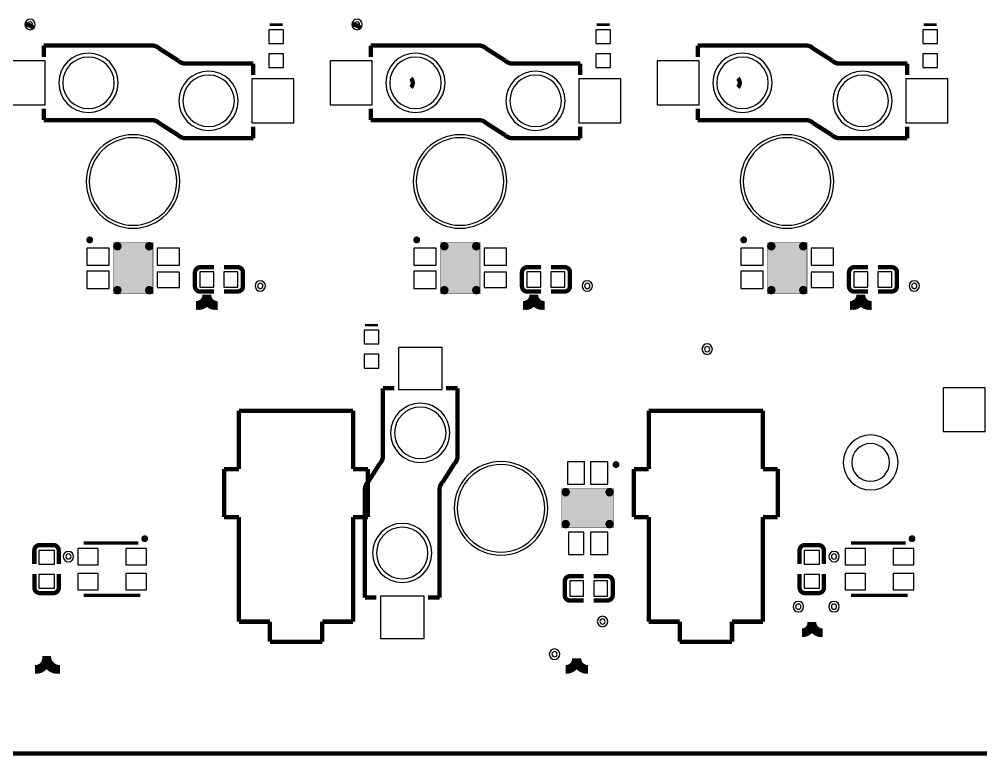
# Model space of a CAD drawing. Header units: millimetres. Extents: x 3 to 280, y -102 to -19.
# Drawn here: x 116 to 172, y -101.9 to -59 of the extents above; entities that cross this region are included whole.
import ezdxf

# ---------------------------------------------------------------- set-up
doc = ezdxf.new("R2010")
doc.units = ezdxf.units.MM
for name, color, linetype, true_color in [('Board Outline Layer', 7, 'Continuous', 0xff00ff), ('Bottom Layer', 7, 'Continuous', 0x0000ff), ('Bottom Silkscreen Layer', 7, 'Continuous', 0x66cc33), ('Hole Layer', 7, 'Continuous', 0x222222), ('Multi-Layer', 7, 'Continuous', 0xc0c0c0), ('Top Layer', 7, 'Continuous', 0xff0000)]:
    doc.layers.add(name, color=color, linetype=linetype, true_color=true_color)

msp = doc.modelspace()

# ---------------------------------------------------------------- hatches: boundary and pattern name
at = {"layer": 'Multi-Layer'}
for points in [[(121.472, -72.235, 1), (121.972, -72.235, 1)], [(123.802, -75.015), (121.502, -75.015), (121.502, -72.015), (123.802, -72.015)], [(123.332, -72.235, 1), (123.832, -72.235, 1)], [(140.522, -72.235, 1), (141.022, -72.235, 1)], [(142.852, -75.015), (140.552, -75.015), (140.552, -72.015), (142.852, -72.015)], [(142.382, -72.235, 1), (142.882, -72.235, 1)], [(159.572, -72.235, 1), (160.072, -72.235, 1)], [(161.902, -75.015), (159.602, -75.015), (159.602, -72.015), (161.902, -72.015)], [(161.432, -72.235, 1), (161.932, -72.235, 1)], [(121.472, -74.795, 1), (121.972, -74.795, 1)], [(123.332, -74.795, 1), (123.832, -74.795, 1)], [(140.522, -74.795, 1), (141.022, -74.795, 1)], [(142.382, -74.795, 1), (142.882, -74.795, 1)], [(159.572, -74.795, 1), (160.072, -74.795, 1)], [(161.432, -74.795, 1), (161.932, -74.795, 1)], [(147.591, -86.571, 1), (148.091, -86.571, 1)], [(147.621, -88.651), (147.621, -86.351), (150.621, -86.351), (150.621, -88.651)], [(150.151, -86.571, 1), (150.651, -86.571, 1)], [(147.591, -88.431, 1), (148.091, -88.431, 1)], [(150.151, -88.431, 1), (150.651, -88.431, 1)]]:
    msp.add_hatch(color=256, dxfattribs=at).paths.add_polyline_path(points)

# ---------------------------------------------------------------- linework, layer by layer
at = {"layer": 'Board Outline Layer', "const_width": 0.254}
for points in [[(135.458, -81.823), (128.804, -81.823)], [(128.804, -81.823), (128.804, -85.226)], [(135.458, -81.823), (135.458, -82.636)], [(135.458, -85.226), (135.458, -81.823)], [(159.334, -81.823), (152.68, -81.823)], [(152.68, -81.823), (152.68, -85.226)], [(159.334, -85.226), (159.334, -81.823)], [(128.804, -85.226), (127.94, -85.226)], [(127.94, -85.226), (127.94, -88.02)], [(136.322, -85.226), (135.458, -85.226)], [(136.322, -88.02), (136.322, -85.226)], [(152.68, -85.226), (151.816, -85.226)], [(151.816, -85.226), (151.816, -88.02)], [(160.198, -85.226), (159.334, -85.226)], [(160.198, -88.02), (160.198, -85.226)], [(127.94, -88.02), (128.804, -88.02)], [(128.804, -88.02), (128.804, -94.116)], [(135.458, -94.116), (135.458, -88.02)], [(135.458, -88.02), (136.322, -88.02)], [(151.816, -88.02), (152.68, -88.02)], [(152.68, -88.02), (152.68, -94.116)], [(159.334, -94.116), (159.334, -88.02)], [(159.334, -88.02), (160.198, -88.02)], [(128.804, -93.329), (128.804, -94.116)], [(135.458, -94.116), (135.458, -93.329)], [(135.458, -94.116), (135.458, -93.329)], [(152.68, -93.329), (152.68, -94.116)], [(159.334, -94.116), (159.334, -93.329)], [(159.334, -94.116), (159.334, -93.329)], [(128.804, -94.116), (130.607, -94.116)], [(128.804, -94.116), (130.607, -94.116)], [(130.607, -94.116), (130.607, -95.285)], [(130.607, -94.116), (130.607, -95.285)], [(133.655, -95.285), (133.655, -94.116)], [(133.655, -94.116), (135.458, -94.116)], [(133.655, -95.285), (133.655, -94.116)], [(133.655, -94.116), (135.458, -94.116)], [(152.68, -94.116), (154.483, -94.116)], [(152.68, -94.116), (154.483, -94.116)], [(154.483, -94.116), (154.483, -95.285)], [(154.483, -94.116), (154.483, -95.285)], [(157.531, -95.285), (157.531, -94.116)], [(157.531, -94.116), (159.334, -94.116)], [(157.531, -95.285), (157.531, -94.116)], [(157.531, -94.116), (159.334, -94.116)], [(130.607, -95.285), (133.655, -95.285)], [(130.607, -95.285), (133.655, -95.285)], [(154.483, -95.285), (157.531, -95.285)], [(154.483, -95.285), (157.531, -95.285)], [(277.29, -101.805), (6.575, -101.805)]]:
    msp.add_lwpolyline(points, dxfattribs=at)
at = {"layer": 'Bottom Layer'}
for points in [[(131.406, -59.623), (130.542, -59.623), (130.542, -60.423), (131.406, -60.423)], [(150.456, -59.623), (149.592, -59.623), (149.592, -60.423), (150.456, -60.423)], [(169.506, -59.623), (168.642, -59.623), (168.642, -60.423), (169.506, -60.423)], [(131.406, -61.023), (130.542, -61.023), (130.542, -61.823), (131.406, -61.823)], [(150.456, -61.023), (149.592, -61.023), (149.592, -61.823), (150.456, -61.823)], [(169.506, -61.023), (168.642, -61.023), (168.642, -61.823), (169.506, -61.823)], [(115.064, -61.437), (115.064, -63.987), (117.514, -63.987), (117.514, -61.437)], [(134.114, -61.437), (134.114, -63.987), (136.564, -63.987), (136.564, -61.437)], [(153.164, -61.437), (153.164, -63.987), (155.614, -63.987), (155.614, -61.437)], [(132.014, -65.037), (132.014, -62.487), (129.564, -62.487), (129.564, -65.037)], [(151.064, -65.037), (151.064, -62.487), (148.614, -62.487), (148.614, -65.037)], [(170.114, -65.037), (170.114, -62.487), (167.664, -62.487), (167.664, -65.037)], [(121.252, -73.34), (121.252, -72.34), (119.952, -72.34), (119.952, -73.34)], [(125.352, -73.34), (125.352, -72.34), (124.052, -72.34), (124.052, -73.34)], [(140.302, -73.34), (140.302, -72.34), (139.002, -72.34), (139.002, -73.34)], [(144.402, -73.34), (144.402, -72.34), (143.102, -72.34), (143.102, -73.34)], [(159.352, -73.34), (159.352, -72.34), (158.052, -72.34), (158.052, -73.34)], [(163.452, -73.34), (163.452, -72.34), (162.152, -72.34), (162.152, -73.34)], [(121.252, -74.691), (121.252, -73.691), (119.952, -73.691), (119.952, -74.691)], [(125.352, -74.641), (125.352, -73.741), (124.052, -73.741), (124.052, -74.641)], [(127.335, -74.618), (127.335, -73.718), (126.535, -73.718), (126.535, -74.618)], [(128.735, -74.618), (128.735, -73.718), (127.935, -73.718), (127.935, -74.618)], [(140.302, -74.691), (140.302, -73.691), (139.002, -73.691), (139.002, -74.691)], [(144.402, -74.641), (144.402, -73.741), (143.102, -73.741), (143.102, -74.641)], [(146.385, -74.618), (146.385, -73.718), (145.585, -73.718), (145.585, -74.618)], [(147.785, -74.618), (147.785, -73.718), (146.985, -73.718), (146.985, -74.618)], [(159.352, -74.691), (159.352, -73.691), (158.052, -73.691), (158.052, -74.691)], [(163.452, -74.641), (163.452, -73.741), (162.152, -73.741), (162.152, -74.641)], [(165.435, -74.618), (165.435, -73.718), (164.635, -73.718), (164.635, -74.618)], [(166.835, -74.618), (166.835, -73.718), (166.035, -73.718), (166.035, -74.618)], [(136.957, -77.132), (136.093, -77.132), (136.093, -77.932), (136.957, -77.932)], [(140.645, -78.138), (138.095, -78.138), (138.095, -80.588), (140.645, -80.588)], [(136.957, -78.532), (136.093, -78.532), (136.093, -79.332), (136.957, -79.332)], [(169.832, -80.487), (169.832, -83.037), (172.282, -83.037), (172.282, -80.487)], [(147.946, -86.101), (148.946, -86.101), (148.946, -84.801), (147.946, -84.801)], [(149.296, -86.101), (150.296, -86.101), (150.296, -84.801), (149.296, -84.801)], [(147.996, -90.201), (148.896, -90.201), (148.896, -88.901), (147.996, -88.901)], [(149.296, -90.201), (150.296, -90.201), (150.296, -88.901), (149.296, -88.901)], [(118.052, -89.959), (117.152, -89.959), (117.152, -90.759), (118.052, -90.759)], [(120.612, -90.809), (120.612, -89.859), (119.412, -89.859), (119.412, -90.809)], [(123.412, -90.809), (123.412, -89.859), (122.212, -89.859), (122.212, -90.809)], [(162.629, -89.959), (161.729, -89.959), (161.729, -90.759), (162.629, -90.759)], [(165.316, -90.809), (165.316, -89.859), (164.116, -89.859), (164.116, -90.809)], [(168.116, -90.809), (168.116, -89.859), (166.916, -89.859), (166.916, -90.809)], [(118.052, -91.359), (117.152, -91.359), (117.152, -92.159), (118.052, -92.159)], [(120.612, -92.259), (120.612, -91.309), (119.412, -91.309), (119.412, -92.259)], [(123.412, -92.259), (123.412, -91.309), (122.212, -91.309), (122.212, -92.259)], [(148.874, -92.627), (148.874, -91.727), (148.074, -91.727), (148.074, -92.627)], [(150.275, -92.627), (150.275, -91.727), (149.475, -91.727), (149.475, -92.627)], [(162.629, -91.359), (161.729, -91.359), (161.729, -92.159), (162.629, -92.159)], [(165.316, -92.259), (165.316, -91.309), (164.116, -91.309), (164.116, -92.259)], [(168.116, -92.259), (168.116, -91.309), (166.916, -91.309), (166.916, -92.259)], [(137.045, -95.088), (139.595, -95.088), (139.595, -92.638), (137.045, -92.638)]]:
    msp.add_lwpolyline(points, close=True, dxfattribs=at)
for points in [[(118.314, -62.712, 1), (121.764, -62.712, 1)], [(125.314, -63.762, 1), (128.764, -63.762, 1)], [(164.008, -84.836, 1), (167.208, -84.836, 1)]]:
    msp.add_lwpolyline(points, format="xyb", close=True, dxfattribs=at)
for points in [[(137.364, -62.712, 1), (140.814, -62.712), (140.814, -62.712, 1), (137.364, -62.712)], [(156.414, -62.712, 1), (159.864, -62.712), (159.864, -62.712, 1), (156.414, -62.712)], [(144.364, -63.762, 1), (147.814, -63.762), (147.814, -63.762, 1), (144.364, -63.762)], [(163.414, -63.762, 1), (166.864, -63.762), (166.864, -63.762, 1), (163.414, -63.762)], [(119.914, -68.463, 1), (125.364, -68.463), (125.364, -68.463, 1), (119.914, -68.463)], [(138.964, -68.463, 1), (144.414, -68.463), (144.414, -68.463, 1), (138.964, -68.463)], [(158.014, -68.463, 1), (163.464, -68.463), (163.464, -68.463, 1), (158.014, -68.463)], [(137.645, -83.113, 1), (141.095, -83.113), (141.095, -83.113, 1), (137.645, -83.113)], [(141.344, -87.513, 1), (146.794, -87.513), (146.794, -87.513, 1), (141.344, -87.513)], [(136.595, -90.113, 1), (140.045, -90.113), (140.045, -90.113, 1), (136.595, -90.113)]]:
    msp.add_lwpolyline(points, format="xyb", dxfattribs=at)
at = {"layer": 'Bottom Layer', "const_width": 0.508}
for points in [[(126.299, -75.692, 0.414214), (126.934, -75.057)], [(126.935, -75.227, -0.414214), (126.47, -75.692)], [(126.934, -75.057, 0.414214), (127.569, -75.692)], [(126.935, -75.207, 0.414214), (127.42, -75.692)], [(145.349, -75.692, 0.414214), (145.984, -75.057)], [(145.985, -75.227, -0.414214), (145.52, -75.692)], [(145.984, -75.057, 0.414214), (146.619, -75.692)], [(145.985, -75.207, 0.414214), (146.47, -75.692)], [(164.399, -75.692, 0.414214), (165.034, -75.057)], [(165.035, -75.227, -0.414214), (164.571, -75.692)], [(165.034, -75.057, 0.414214), (165.669, -75.692)], [(165.035, -75.207, 0.414214), (165.52, -75.692)], [(161.599, -94.765, 0.414214), (162.179, -94.185)], [(161.615, -94.765, 0.414214), (162.179, -94.201)], [(162.179, -94.13, 0.414214), (162.814, -94.765)], [(162.179, -94.185, 0.414214), (162.76, -94.765)], [(117.602, -96.233, -0.414214), (116.934, -96.901)], [(116.967, -96.901, 0.414214), (117.602, -96.266)], [(117.602, -96.119, 0.414214), (118.385, -96.901)], [(117.602, -96.266, 0.414214), (118.237, -96.901)], [(147.838, -96.901, 0.414214), (148.473, -96.266)], [(148.489, -96.265, -0.414214), (147.853, -96.901)], [(148.473, -96.266, 0.414214), (149.108, -96.901)], [(148.489, -96.252, 0.414214), (149.138, -96.901)]]:
    msp.add_lwpolyline(points, format="xyb", dxfattribs=at)
at = {"layer": 'Bottom Silkscreen Layer'}
for points, const_width in [([(130.593, -59.326), (131.355, -59.326)], 0.152), ([(149.643, -59.326), (150.405, -59.326)], 0.152), ([(168.693, -59.326), (169.455, -59.326)], 0.152), ([(117.439, -60.537), (117.439, -61.206)], 0.254), ([(117.439, -60.537), (123.739, -60.537)], 0.254), ([(136.489, -60.537), (136.489, -61.206)], 0.254), ([(136.489, -60.537), (142.789, -60.537)], 0.254), ([(155.539, -60.537), (155.539, -61.206)], 0.254), ([(155.539, -60.537), (161.839, -60.537)], 0.254), ([(124.161, -60.711), (125.265, -61.412)], 0.254), ([(143.211, -60.711), (144.315, -61.412)], 0.254), ([(162.261, -60.711), (163.366, -61.412)], 0.254), ([(129.639, -61.587), (125.687, -61.587)], 0.254), ([(129.639, -61.587), (129.639, -62.256)], 0.254), ([(148.689, -61.587), (144.737, -61.587)], 0.254), ([(148.689, -61.587), (148.689, -62.256)], 0.254), ([(167.739, -61.587), (163.787, -61.587)], 0.254), ([(167.739, -61.587), (167.739, -62.256)], 0.254), ([(117.439, -64.218), (117.439, -64.887)], 0.254), ([(136.489, -64.218), (136.489, -64.887)], 0.254), ([(155.539, -64.218), (155.539, -64.887)], 0.254), ([(117.439, -64.887), (123.739, -64.887)], 0.254), ([(124.161, -65.061), (125.265, -65.762)], 0.254), ([(136.489, -64.887), (142.789, -64.887)], 0.254), ([(143.211, -65.061), (144.315, -65.762)], 0.254), ([(155.539, -64.887), (161.839, -64.887)], 0.254), ([(162.261, -65.061), (163.366, -65.762)], 0.254), ([(129.639, -65.268), (129.639, -65.937)], 0.254), ([(148.689, -65.268), (148.689, -65.937)], 0.254), ([(167.739, -65.268), (167.739, -65.937)], 0.254), ([(129.639, -65.937), (125.687, -65.937)], 0.254), ([(148.689, -65.937), (144.737, -65.937)], 0.254), ([(167.739, -65.937), (163.787, -65.937)], 0.254), ([(127.355, -73.459), (126.555, -73.459)], 0.254), ([(127.931, -73.453), (128.731, -73.453)], 0.254), ([(146.405, -73.459), (145.605, -73.459)], 0.254), ([(146.981, -73.453), (147.781, -73.453)], 0.254), ([(165.455, -73.459), (164.655, -73.459)], 0.254), ([(166.031, -73.453), (166.831, -73.453)], 0.254), ([(126.245, -73.768), (126.245, -74.568)], 0.254), ([(129.041, -73.763), (129.041, -74.563)], 0.254), ([(145.295, -73.768), (145.295, -74.568)], 0.254), ([(148.091, -73.763), (148.091, -74.563)], 0.254), ([(164.345, -73.768), (164.345, -74.568)], 0.254), ([(167.141, -73.763), (167.141, -74.563)], 0.254), ([(127.355, -74.878), (126.555, -74.878)], 0.254), ([(127.931, -74.872), (128.731, -74.872)], 0.254), ([(146.405, -74.878), (145.605, -74.878)], 0.254), ([(146.981, -74.872), (147.781, -74.872)], 0.254), ([(165.455, -74.878), (164.655, -74.878)], 0.254), ([(166.031, -74.872), (166.831, -74.872)], 0.254), ([(136.144, -76.835), (136.906, -76.835)], 0.152), ([(137.195, -80.513), (137.864, -80.513)], 0.254), ([(137.195, -80.513), (137.195, -84.465)], 0.254), ([(140.876, -80.513), (141.545, -80.513)], 0.254), ([(141.545, -80.513), (141.545, -84.465)], 0.254), ([(136.32, -85.992), (137.02, -84.887)], 0.254), ([(140.67, -85.992), (141.37, -84.887)], 0.254), ([(136.145, -92.713), (136.145, -86.413)], 0.254), ([(140.495, -92.713), (140.495, -86.413)], 0.254), ([(117.197, -89.654), (117.997, -89.654)], 0.254), ([(119.761, -89.535), (122.936, -89.535)], 0.2), ([(161.774, -89.654), (162.574, -89.654)], 0.254), ([(164.465, -89.535), (167.64, -89.535)], 0.2), ([(116.887, -90.764), (116.887, -89.964)], 0.254), ([(118.306, -90.764), (118.306, -89.964)], 0.254), ([(161.464, -90.764), (161.464, -89.964)], 0.254), ([(162.883, -90.764), (162.883, -89.964)], 0.254), ([(116.893, -91.339), (116.893, -92.139)], 0.254), ([(118.312, -91.339), (118.312, -92.139)], 0.254), ([(161.47, -91.339), (161.47, -92.139)], 0.254), ([(162.889, -91.339), (162.889, -92.139)], 0.254), ([(147.784, -91.777), (147.784, -92.577)], 0.254), ([(148.894, -91.467), (148.094, -91.467)], 0.254), ([(149.47, -91.461), (150.27, -91.461)], 0.254), ([(150.58, -91.771), (150.58, -92.571)], 0.254), ([(117.202, -92.449), (118.002, -92.449)], 0.254), ([(161.78, -92.449), (162.58, -92.449)], 0.254), ([(123.063, -92.583), (119.761, -92.583)], 0.2), ([(136.145, -92.713), (136.814, -92.713)], 0.254), ([(139.826, -92.713), (140.495, -92.713)], 0.254), ([(148.894, -92.887), (148.094, -92.887)], 0.254), ([(149.47, -92.881), (150.27, -92.881)], 0.254), ([(167.767, -92.583), (164.465, -92.583)], 0.2)]:
    msp.add_lwpolyline(points, dxfattribs=dict(at, const_width=const_width))
at = {"layer": 'Bottom Silkscreen Layer', "const_width": 0.254}
for points in [[(123.739, -60.537, -0.198912), (124.161, -60.711)], [(142.789, -60.537, -0.198912), (143.211, -60.711)], [(161.839, -60.537, -0.198912), (162.261, -60.711)], [(125.687, -61.587, -0.198912), (125.265, -61.412)], [(144.737, -61.587, -0.198912), (144.316, -61.412)], [(163.787, -61.587, -0.198912), (163.366, -61.412)], [(123.739, -64.887, -0.198912), (124.161, -65.061)], [(142.789, -64.887, -0.198912), (143.211, -65.061)], [(161.839, -64.887, -0.198912), (162.261, -65.061)], [(125.687, -65.937, -0.198912), (125.265, -65.762)], [(144.737, -65.937, -0.198912), (144.316, -65.762)], [(163.787, -65.937, -0.198912), (163.366, -65.762)], [(126.555, -73.459, 0.414239), (126.245, -73.768)], [(129.041, -73.763, 0.414214), (128.731, -73.453)], [(145.605, -73.459, 0.414239), (145.295, -73.768)], [(148.091, -73.763, 0.414214), (147.781, -73.453)], [(164.655, -73.459, 0.414239), (164.345, -73.768)], [(167.141, -73.763, 0.414214), (166.831, -73.453)], [(126.245, -74.568, 0.414214), (126.555, -74.878)], [(128.731, -74.872, 0.414239), (129.041, -74.563)], [(145.295, -74.568, 0.414214), (145.605, -74.878)], [(147.781, -74.872, 0.414239), (148.091, -74.563)], [(164.345, -74.568, 0.414214), (164.655, -74.878)], [(166.831, -74.872, 0.414239), (167.141, -74.563)], [(137.195, -84.465, -0.198912), (137.02, -84.887)], [(141.545, -84.465, -0.198912), (141.37, -84.887)], [(136.145, -86.413, -0.198912), (136.32, -85.992)], [(140.495, -86.413, -0.198912), (140.67, -85.992)], [(117.197, -89.654, 0.414214), (116.887, -89.964)], [(118.306, -89.964, 0.414239), (117.997, -89.654)], [(161.774, -89.654, 0.414214), (161.464, -89.964)], [(162.884, -89.964, 0.414239), (162.574, -89.654)], [(148.094, -91.467, 0.414239), (147.784, -91.777)], [(150.58, -91.771, 0.414214), (150.27, -91.461)], [(116.893, -92.139, 0.414239), (117.202, -92.449)], [(118.002, -92.449, 0.414214), (118.312, -92.139)], [(161.47, -92.139, 0.414239), (161.78, -92.449)], [(162.58, -92.449, 0.414214), (162.889, -92.139)], [(147.784, -92.577, 0.414214), (148.094, -92.887)], [(150.27, -92.881, 0.414239), (150.58, -92.571)]]:
    msp.add_lwpolyline(points, format="xyb", dxfattribs=at)
at = {"layer": 'Bottom Silkscreen Layer', "const_width": 0.2}
for points in [[(120.012, -71.864, 1), (120.212, -71.864, 1)], [(139.062, -71.864, 1), (139.262, -71.864, 1)], [(158.112, -71.864, 1), (158.312, -71.864, 1)], [(150.672, -84.961, 1), (150.872, -84.961, 1)], [(123.217, -89.281, 1), (123.417, -89.281, 1)], [(167.921, -89.281, 1), (168.121, -89.281, 1)]]:
    msp.add_lwpolyline(points, format="xyb", close=True, dxfattribs=at)
at = {"layer": 'Hole Layer'}
for points in [[(116.484, -59.309, 1), (116.789, -59.309, 1)], [(135.534, -59.309, 1), (135.839, -59.309, 1)], [(118.539, -62.712, 1), (121.539, -62.712, 1)], [(125.539, -63.762, 1), (128.539, -63.762, 1)], [(120.089, -68.463, 1), (125.189, -68.463, 1)], [(139.139, -68.463, 1), (144.239, -68.463, 1)], [(158.189, -68.463, 1), (163.289, -68.463, 1)], [(129.896, -74.549, 1), (130.201, -74.549, 1)], [(148.946, -74.549, 1), (149.251, -74.549, 1)], [(167.996, -74.549, 1), (168.301, -74.549, 1)], [(155.931, -78.232, 1), (156.236, -78.232, 1)], [(141.519, -87.513, 1), (146.619, -87.513, 1)], [(118.72, -90.323, 1), (119.025, -90.323, 1)], [(163.322, -90.323, 1), (163.627, -90.323, 1)], [(161.242, -93.241, 1), (161.547, -93.241, 1)], [(163.319, -93.241, 1), (163.623, -93.241, 1)], [(149.835, -94.107, 1), (150.14, -94.107, 1)], [(147.041, -96.012, 1), (147.346, -96.012, 1)]]:
    msp.add_lwpolyline(points, format="xyb", close=True, dxfattribs=at)
for points in [[(137.589, -62.712, 1), (140.589, -62.712), (140.589, -62.712, 1), (137.589, -62.712)], [(156.639, -62.712, 1), (159.639, -62.712), (159.639, -62.712, 1), (156.639, -62.712)], [(144.589, -63.762, 1), (147.589, -63.762), (147.589, -63.762, 1), (144.589, -63.762)], [(163.639, -63.762, 1), (166.639, -63.762), (166.639, -63.762, 1), (163.639, -63.762)], [(137.87, -83.113, 1), (140.87, -83.113), (140.87, -83.113, 1), (137.87, -83.113)], [(164.508, -84.836, 1), (166.708, -84.836), (166.708, -84.836, 1), (164.508, -84.836)], [(136.82, -90.113, 1), (139.82, -90.113), (139.82, -90.113, 1), (136.82, -90.113)]]:
    msp.add_lwpolyline(points, format="xyb", dxfattribs=at)
at = {"layer": 'Multi-Layer'}
for points in [[(116.332, -59.309, 1), (116.941, -59.309), (116.941, -59.309, 1), (116.332, -59.309)], [(137.364, -62.712, 1), (140.814, -62.712), (140.814, -62.712, 1), (137.364, -62.712)], [(137.364, -62.712, 1), (140.814, -62.712), (140.814, -62.712, 1), (137.364, -62.712)], [(137.364, -62.712, 1), (140.814, -62.712), (140.814, -62.712, 1), (137.364, -62.712)], [(156.414, -62.712, 1), (159.864, -62.712), (159.864, -62.712, 1), (156.414, -62.712)], [(156.414, -62.712, 1), (159.864, -62.712), (159.864, -62.712, 1), (156.414, -62.712)], [(156.414, -62.712, 1), (159.864, -62.712), (159.864, -62.712, 1), (156.414, -62.712)], [(144.364, -63.762, 1), (147.814, -63.762), (147.814, -63.762, 1), (144.364, -63.762)], [(144.364, -63.762, 1), (147.814, -63.762), (147.814, -63.762, 1), (144.364, -63.762)], [(144.364, -63.762, 1), (147.814, -63.762), (147.814, -63.762, 1), (144.364, -63.762)], [(163.414, -63.762, 1), (166.864, -63.762), (166.864, -63.762, 1), (163.414, -63.762)], [(163.414, -63.762, 1), (166.864, -63.762), (166.864, -63.762, 1), (163.414, -63.762)], [(163.414, -63.762, 1), (166.864, -63.762), (166.864, -63.762, 1), (163.414, -63.762)], [(119.914, -68.463, 1), (125.364, -68.463), (125.364, -68.463, 1), (119.914, -68.463)], [(119.914, -68.463, 1), (125.364, -68.463), (125.364, -68.463, 1), (119.914, -68.463)], [(119.914, -68.463, 1), (125.364, -68.463), (125.364, -68.463, 1), (119.914, -68.463)], [(138.964, -68.463, 1), (144.414, -68.463), (144.414, -68.463, 1), (138.964, -68.463)], [(138.964, -68.463, 1), (144.414, -68.463), (144.414, -68.463, 1), (138.964, -68.463)], [(138.964, -68.463, 1), (144.414, -68.463), (144.414, -68.463, 1), (138.964, -68.463)], [(158.014, -68.463, 1), (163.464, -68.463), (163.464, -68.463, 1), (158.014, -68.463)], [(158.014, -68.463, 1), (163.464, -68.463), (163.464, -68.463, 1), (158.014, -68.463)], [(158.014, -68.463, 1), (163.464, -68.463), (163.464, -68.463, 1), (158.014, -68.463)], [(137.645, -83.113, 1), (141.095, -83.113), (141.095, -83.113, 1), (137.645, -83.113)], [(137.645, -83.113, 1), (141.095, -83.113), (141.095, -83.113, 1), (137.645, -83.113)], [(137.645, -83.113, 1), (141.095, -83.113), (141.095, -83.113, 1), (137.645, -83.113)], [(141.344, -87.513, 1), (146.794, -87.513), (146.794, -87.513, 1), (141.344, -87.513)], [(141.344, -87.513, 1), (146.794, -87.513), (146.794, -87.513, 1), (141.344, -87.513)], [(141.344, -87.513, 1), (146.794, -87.513), (146.794, -87.513, 1), (141.344, -87.513)], [(136.595, -90.113, 1), (140.045, -90.113), (140.045, -90.113, 1), (136.595, -90.113)], [(136.595, -90.113, 1), (140.045, -90.113), (140.045, -90.113, 1), (136.595, -90.113)], [(136.595, -90.113, 1), (140.045, -90.113), (140.045, -90.113, 1), (136.595, -90.113)], [(118.567, -90.323, 1), (119.177, -90.323), (119.177, -90.323, 1), (118.567, -90.323)]]:
    msp.add_lwpolyline(points, format="xyb", dxfattribs=at)
for points in [[(135.382, -59.309, 1), (135.991, -59.309, 1)], [(118.314, -62.712, 1), (121.764, -62.712, 1)], [(118.314, -62.712, 1), (121.764, -62.712, 1)], [(118.314, -62.712, 1), (121.764, -62.712, 1)], [(125.314, -63.762, 1), (128.764, -63.762, 1)], [(125.314, -63.762, 1), (128.764, -63.762, 1)], [(125.314, -63.762, 1), (128.764, -63.762, 1)], [(129.743, -74.549, 1), (130.353, -74.549, 1)], [(148.793, -74.549, 1), (149.403, -74.549, 1)], [(167.844, -74.549, 1), (168.453, -74.549, 1)], [(155.779, -78.232, 1), (156.388, -78.232, 1)], [(164.008, -84.836, 1), (167.208, -84.836, 1)], [(164.008, -84.836, 1), (167.208, -84.836, 1)], [(164.008, -84.836, 1), (167.208, -84.836, 1)], [(163.17, -90.323, 1), (163.78, -90.323, 1)], [(161.09, -93.241, 1), (161.699, -93.241, 1)], [(163.166, -93.241, 1), (163.776, -93.241, 1)], [(149.682, -94.107, 1), (150.292, -94.107, 1)], [(146.888, -96.012, 1), (147.498, -96.012, 1)]]:
    msp.add_lwpolyline(points, format="xyb", close=True, dxfattribs=at)
at = {"layer": 'Multi-Layer', "const_width": 0.0254}
for points in [[(123.802, -75.015), (121.502, -75.015), (121.502, -72.015), (123.802, -72.015)], [(142.852, -75.015), (140.552, -75.015), (140.552, -72.015), (142.852, -72.015)], [(161.902, -75.015), (159.602, -75.015), (159.602, -72.015), (161.902, -72.015)], [(147.621, -88.651), (147.621, -86.351), (150.621, -86.351), (150.621, -88.651)]]:
    msp.add_lwpolyline(points, close=True, dxfattribs=at)
at = {"layer": 'Top Layer', "const_width": 0.254}
for points in [[(116.853, -59.526, 0.198917), (116.33, -59.309)], [(135.903, -59.526, 0.198917), (135.38, -59.309)], [(138.82, -62.981, 0.414234), (138.82, -62.442)], [(157.87, -62.981, 0.414234), (157.87, -62.442)]]:
    msp.add_lwpolyline(points, format="xyb", dxfattribs=at)
at = {"layer": 'Top Layer'}
for points in [[(118.314, -62.712, 1), (121.764, -62.712, 1)], [(125.314, -63.762, 1), (128.764, -63.762, 1)], [(164.008, -84.836, 1), (167.208, -84.836, 1)]]:
    msp.add_lwpolyline(points, format="xyb", close=True, dxfattribs=at)
for points in [[(137.364, -62.712, 1), (140.814, -62.712), (140.814, -62.712, 1), (137.364, -62.712)], [(156.414, -62.712, 1), (159.864, -62.712), (159.864, -62.712, 1), (156.414, -62.712)], [(144.364, -63.762, 1), (147.814, -63.762), (147.814, -63.762, 1), (144.364, -63.762)], [(163.414, -63.762, 1), (166.864, -63.762), (166.864, -63.762, 1), (163.414, -63.762)], [(119.914, -68.463, 1), (125.364, -68.463), (125.364, -68.463, 1), (119.914, -68.463)], [(138.964, -68.463, 1), (144.414, -68.463), (144.414, -68.463, 1), (138.964, -68.463)], [(158.014, -68.463, 1), (163.464, -68.463), (163.464, -68.463, 1), (158.014, -68.463)], [(137.645, -83.113, 1), (141.095, -83.113), (141.095, -83.113, 1), (137.645, -83.113)], [(141.344, -87.513, 1), (146.794, -87.513), (146.794, -87.513, 1), (141.344, -87.513)], [(136.595, -90.113, 1), (140.045, -90.113), (140.045, -90.113, 1), (136.595, -90.113)]]:
    msp.add_lwpolyline(points, format="xyb", dxfattribs=at)

doc.saveas('drawing.dxf')
